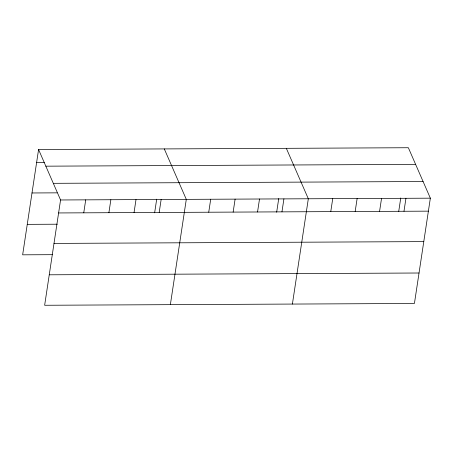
<?xml version="1.0" encoding="UTF-8"?>
<svg xmlns="http://www.w3.org/2000/svg" width="453" height="453" viewBox="0 0 453 453"><rect width="100%" height="100%" fill="white"/><g stroke="black" fill="none" stroke-linecap="round" stroke-linejoin="round"><path stroke-width="0.68" d="M38.573 149.53L60.566 199.977L44.643 305.271L414.427 303.47L430.35 198.176L408.357 147.729L38.573 149.53L22.65 254.824L52.684 254.677M83.754 212.825L85.713 199.858M108.896 212.706L110.86 199.733M134.043 212.582L136.002 199.609M154.637 212.825L156.698 199.178M159.19 212.457L161.149 199.49M170.368 304.659L186.296 199.365L164.297 148.918M208.737 212.219L210.702 199.246M233.142 212.1L235.107 199.127M257.547 211.981L259.512 199.009M276.664 212.231L278.725 198.584M281.953 211.862L283.918 198.89M292.4 304.065L308.323 198.771L286.33 148.324M330.764 211.625L332.729 198.652M355.169 211.506L357.134 198.533M379.574 211.387L381.539 198.414M398.691 211.636L400.752 197.989M403.985 211.268L405.945 198.295M36.614 162.502L44.298 162.463M45.832 166.177L415.616 164.377M53.312 183.329L423.091 181.528M32.004 192.967L57.152 192.842M60.566 199.977L430.35 198.176M58.607 212.95L428.391 211.149M27.259 224.354L57.293 224.207M53.998 243.414L423.781 241.613M49.252 274.801L419.036 273.006"/></g></svg>
